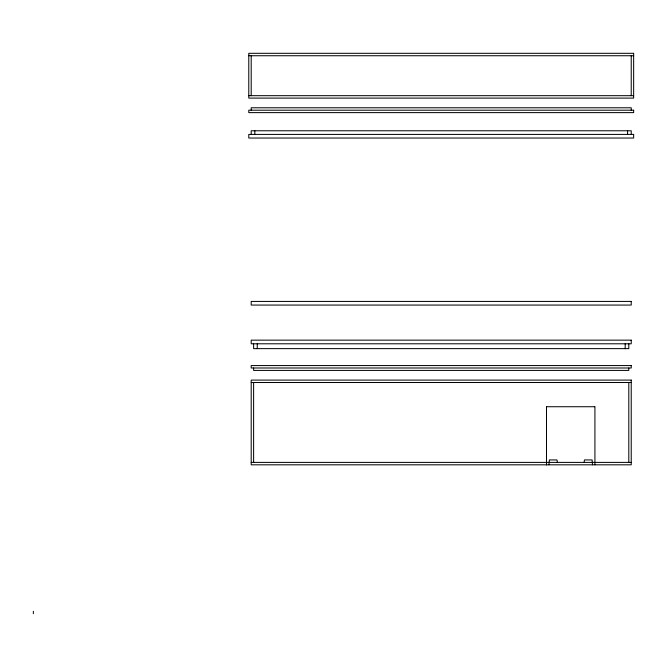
<?xml version="1.0" encoding="UTF-8"?>
<svg xmlns="http://www.w3.org/2000/svg" width="667" height="667" viewBox="0 0 667 667"><rect width="100%" height="100%" fill="white"/><g stroke="black" fill="none" stroke-linecap="round" stroke-linejoin="round"><path stroke-width="1" d="M248.783 55.736L633.65 55.736M248.783 95.681L633.65 95.681M251.201 382.516L631.232 382.516M546.632 406.728L594.789 406.728M251.201 462.398L631.232 462.398M546.506 462.398L546.506 464.816L546.506 406.853M631.232 55.736L631.232 95.681M631.232 110.205L631.232 107.779L251.201 107.779L251.201 110.205M631.232 134.409L631.232 130.774L251.201 130.774L251.201 134.409M628.806 343.788L628.806 348.633L253.618 348.633L253.618 343.788M628.806 367.992L628.806 370.41L253.618 370.41L253.618 367.992M628.806 382.516L628.806 462.398M627.597 130.774L627.597 134.409M625.179 343.788L625.179 348.633M594.922 406.853L594.922 464.816M592.504 464.816L592.096 459.93L584.484 459.93L584.05 462.398M557.395 462.398L556.97 459.93L549.358 459.93L548.933 464.816M257.254 343.788L257.254 348.633M254.836 130.774L254.836 134.409M253.618 382.516L253.618 462.398M251.201 55.736L251.201 95.681M33.35 611.289L33.35 613.657M633.65 53.318L248.783 53.318L248.783 98.099L633.65 98.099L633.65 53.318M633.65 110.205L248.783 110.205L248.783 112.623L633.65 112.623L633.65 110.205M633.65 134.409L248.783 134.409L248.783 138.036L633.65 138.036L633.65 134.409M631.232 301.426L251.201 301.426L251.201 305.061L631.232 305.061L631.232 301.426M631.232 340.153L251.201 340.153L251.201 343.788L631.232 343.788L631.232 340.153M631.232 365.574L251.201 365.574L251.201 367.992L631.232 367.992L631.232 365.574M631.232 380.098L251.201 380.098L251.201 464.816L631.232 464.816L631.232 380.098"/></g></svg>
